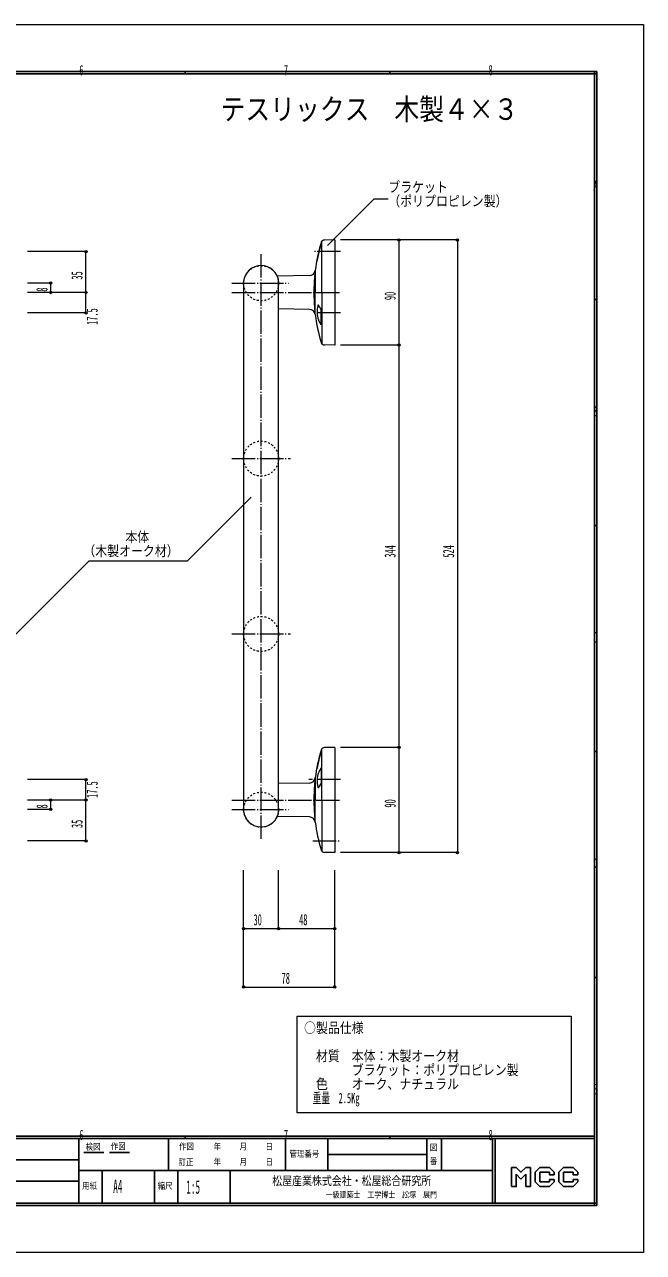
# Model space of a CAD drawing. Units: millimetres, scale not verified. Extents: x -742 to 742, y -525 to 525.
# Drawn here: x 213 to 742, y -525 to 525 of the extents above; entities that cross this region are included whole.
import ezdxf
from ezdxf.enums import TextEntityAlignment as Align

# ---------------------------------------------------------------- set-up
doc = ezdxf.new("R2010")
doc.units = ezdxf.units.MM
doc.header["$LTSCALE"] = 2
doc.linetypes.add('USER2', pattern=[1.6, 0.8, -0.8])
doc.linetypes.add('USER3', pattern=[12, 10, -0.8, 0.4, -0.8])
for name, color, linetype, lineweight in [('0-1_1', 4, 'Continuous', 18), ('0-3_5', 3, 'Continuous', 18), ('0-4_50', 2, 'Continuous', 18), ('0-5_100', 3, 'USER3', 18)]:
    doc.layers.add(name, color=color, linetype=linetype, lineweight=lineweight)
doc.layers.add('0-6_150', color=7, linetype='Continuous')
doc.styles.add('ＭＳ ゴシック', font='')
doc.styles.get('ＭＳ ゴシック').set_extended_font_data('MS Gothic')

msp = doc.modelspace()

# ---------------------------------------------------------------- linework, layer by layer
at = {"layer": '0-1_1'}
for p, q in [((478.273, 340.875), (469.454, 340.722)), ((478.273, 340.875), (478.273, 250.875)), ((400.273, 305.275), (400.273, -147.525)), ((456.742, 310.372), (429.062, 309.889)), ((430.273, -147.525), (430.273, 305.275)), ((456.742, 281.379), (430.273, 281.841)), ((478.273, 250.875), (469.454, 251.029)), ((478.273, -93.125), (469.454, -93.278)), ((456.742, -123.628), (430.273, -124.09)), ((456.742, -152.621), (429.062, -152.138))]:
    msp.add_line(p, q, dxfattribs=at)
at = {"layer": '0-1_1', "color": 2}
for p, q in [((583.273, 340.875), (483.273, 340.875)), ((533.273, 250.875), (533.273, 340.875)), ((583.273, 340.875), (583.273, -183.125)), ((533.273, 250.875), (483.273, 250.875)), ((533.273, -93.125), (533.273, 250.875)), ((533.273, -93.125), (483.273, -93.125)), ((533.273, -183.125), (533.273, -93.125)), ((583.273, -183.125), (483.273, -183.125))]:
    msp.add_line(p, q, dxfattribs=at)
at = {"layer": '0-1_1'}
msp.add_lwpolyline([(478.273, -93.125), (478.273, -183.125), (469.454, -182.971)], dxfattribs=at)
at = {"layer": '0-1_1', "color": 2}
for centre in [(533.273, 340.875), (583.273, 340.875), (533.273, 250.875), (533.273, -93.125), (533.273, -183.125), (583.273, -183.125)]:
    msp.add_circle(centre, 1, dxfattribs=at)
at = {"layer": '0-1_1', "color": 5, "linetype": 'USER2'}
for centre in [(415.273, 303.803), (415.273, 153.875), (415.273, 3.875), (415.273, -146.433)]:
    msp.add_circle(centre, 15, dxfattribs=at)
at = {"layer": '0-1_1'}
for centre, radius, start, end in [((610.424, 295.875), 150, 163.46086, 172.77409), ((469.506, 337.722), 3, 91, 163.46086), ((415.273, 303.803), 15.072, 5.6049, 174.3951), ((456.655, 315.372), 5, 271, 352.7741), ((456.655, 276.379), 5, 7.2259, 89), ((610.424, 295.875), 150, 187.22591, 196.53914), ((469.506, 254.029), 3, 196.53914, 269), ((469.506, -96.278), 3, 91, 163.46086), ((610.424, -138.125), 150, 163.46086, 172.77409), ((456.655, -118.628), 5, 271, 352.7741), ((415.273, -146.052), 15.072, 185.60487, 354.39513), ((456.655, -157.621), 5, 7.2259, 89), ((610.424, -138.125), 150, 187.22591, 196.53914), ((469.506, -179.971), 3, 196.53914, 269)]:
    msp.add_arc(centre, radius, start, end, dxfattribs=at)
at = {"layer": '0-3_5', "color": 1}
for p, q in [((466.822, 338.519), (466.63, 338.576)), ((463.025, 322.59), (462.828, 322.625)), ((466.822, -95.481), (466.63, -95.424)), ((463.025, -111.41), (462.828, -111.375))]:
    msp.add_line(p, q, dxfattribs=at)
at = {"layer": '0-3_5'}
for p, q in [((467.273, 295.875), (467.273, 339.725)), ((461.615, 314.743), (461.615, 295.875)), ((461.615, 277.008), (461.615, 295.875)), ((467.273, 295.875), (467.273, 252.026)), ((466.63, 281.496), (464.766, 284.54)), ((466.63, 268.246), (466.63, 281.496)), ((466.63, 268.246), (464.325, 272.276)), ((467.273, -138.125), (467.273, -94.275)), ((466.63, -110.495), (464.325, -114.525)), ((466.63, -110.495), (466.63, -123.745)), ((461.615, -119.257), (461.615, -138.125)), ((466.63, -123.745), (464.766, -126.789)), ((461.615, -156.992), (461.615, -138.125)), ((467.273, -138.125), (467.273, -181.974))]:
    msp.add_line(p, q, dxfattribs=at)
at = {"layer": '0-3_5', "color": 4}
for centre in [(610.424, 295.875), (610.424, -138.125)]:
    msp.add_arc(centre, 149.8, 163.46086, 169.7273, dxfattribs=at)
at = {"layer": '0-3_5'}
for centre, radius, start, end in [((610.424, 295.875), 150, 173.96775, 180), ((610.424, 295.875), 150, 180, 186.03225), ((483.521, 279.526), 20.423, 165.1692, 200.03447), ((464.231, 284.634), 0.468, 21.11526, 165.1692), ((445.615, 277.445), 20.423, 20.32756, 21.11526), ((483.521, -121.775), 20.423, 159.96553, 194.8308), ((610.424, -138.125), 150, 173.96775, 180), ((464.231, -126.883), 0.468, 194.8308, 338.88474), ((445.615, -119.694), 20.423, 338.88474, 339.67244), ((610.424, -138.125), 150, 180, 186.03225)]:
    msp.add_arc(centre, radius, start, end, dxfattribs=at)
at = {"layer": '0-4_50'}
for p, q in [((265.273, 330.875), (215.273, 330.875)), ((235.273, 303.875), (215.273, 303.875)), ((265.273, 295.875), (215.273, 295.875)), ((235.273, 295.875), (215.273, 295.875)), ((235.273, 295.875), (235.273, 303.875)), ((265.273, 278.375), (215.273, 278.375)), ((265.273, -120.625), (215.273, -120.625)), ((265.273, -138.125), (265.273, -120.625)), ((235.273, -138.125), (215.273, -138.125)), ((265.273, -138.125), (215.273, -138.125)), ((235.273, -146.125), (215.273, -146.125)), ((235.273, -146.125), (235.273, -138.125)), ((265.273, -173.125), (265.273, -138.125)), ((265.273, -173.125), (215.273, -173.125)), ((400.273, -298.125), (400.273, -198.125)), ((430.273, -248.125), (430.273, -198.125)), ((478.273, -298.125), (478.273, -198.125)), ((400.273, -248.125), (430.273, -248.125)), ((430.273, -248.125), (478.273, -248.125)), ((400.273, -298.125), (478.273, -298.125))]:
    msp.add_line(p, q, dxfattribs=at)
msp.add_lwpolyline([(265.273, 278.375), (265.273, 295.875), (265.273, 330.875)], dxfattribs=at)
at = {"layer": '0-4_50', "color": 5}
msp.add_lwpolyline([(446.207, -322.92), (680.5, -322.92), (680.5, -405.564), (446.207, -405.564)], close=True, dxfattribs=at)
at = {"layer": '0-4_50'}
for centre in [(265.273, 330.875), (235.273, 303.875), (235.273, 295.875), (265.273, 295.875), (265.273, 278.375), (265.273, -120.625), (235.273, -138.125), (235.273, -146.125), (265.273, -138.125), (265.273, -173.125), (400.273, -248.125), (430.273, -248.125), (478.273, -248.125), (400.273, -298.125), (478.273, -298.125)]:
    msp.add_circle(centre, 1, dxfattribs=at)
at = {"layer": '0-5_100', "linetype": 'Continuous'}
for p, q in [((-742.5, 525), (742.5, 525)), ((472.072, 335.998), (512.072, 375.998)), ((512.072, 375.998), (524.113, 375.998)), ((352.094, 66.211), (406.693, 120.81)), ((267.742, 66.211), (192.468, -9.063)), ((352.094, 66.211), (267.742, 66.211))]:
    msp.add_line(p, q, dxfattribs=at)
at = {"layer": '0-5_100'}
for p, q in [((415.273, -171.433), (415.273, 328.875)), ((483.273, 330.875), (459.564, 330.875)), ((390.273, 303.875), (438.598, 303.875)), ((390.273, 295.875), (483.273, 295.875)), ((483.273, 278.375), (459.564, 278.375)), ((390.273, 153.875), (440.273, 153.875)), ((390.273, 3.875), (440.273, 3.875)), ((483.273, -120.625), (456.239, -120.625)), ((390.273, -138.125), (483.273, -138.125)), ((390.273, -146.125), (438.598, -146.125)), ((459.565, -173.125), (483.273, -173.125)), ((536.215, -477.767), (537.296, -477.496))]:
    msp.add_line(p, q, dxfattribs=at)
at = {"layer": '0-5_100', "linetype": 'Continuous'}
msp.add_lwpolyline([(742.5, 525), (742.5, -525), (-742.5, -525)], dxfattribs=at)
at = {"layer": '0-6_150'}
for p, q in [((702.5, 485), (-702.5, 485)), ((702.5, 483), (-702.5, 483)), ((350.25, 485), (350.25, 483)), ((525.375, 485), (525.375, 483)), ((700.5, 485), (700.5, -485)), ((702.5, 485), (702.5, -485)), ((700.5, 289.8), (702.5, 289.8)), ((700.5, 96.6), (702.5, 96.6)), ((700.5, -96.6), (702.5, -96.6)), ((700.5, -289.8), (702.5, -289.8)), ((-700.5, -425.564), (700.5, -425.564)), ((-700.5, -427.564), (700.5, -427.564)), ((259.384, -427.564), (259.384, -483)), ((336.049, -427.564), (336.049, -454.979)), ((350.25, -425.564), (350.25, -427.564)), ((436.035, -427.564), (436.035, -454.979)), ((472.258, -427.564), (472.258, -454.979)), ((525.375, -425.564), (525.375, -427.564)), ((556.986, -427.564), (556.986, -454.979)), ((569.516, -427.564), (569.516, -454.979)), ((613.306, -427.564), (613.306, -483)), ((615.663, -427.564), (615.663, -483)), ((263.602, -439.597), (280.721, -439.597)), ((285.435, -439.597), (302.554, -439.597)), ((259.384, -445.799), (13.512, -445.799)), ((472.258, -441.209), (556.986, -441.209)), ((259.384, -454.979), (613.306, -454.979)), ((279.356, -454.979), (279.356, -483)), ((324.139, -454.979), (324.139, -483)), ((344.112, -454.979), (344.112, -483)), ((388.771, -454.979), (388.771, -483)), ((633.606, -458.154), (637.656, -462.204)), ((637.656, -462.204), (641.705, -458.154)), ((641.705, -468.625), (641.705, -458.154)), ((666.002, -456.477), (666.002, -458.501)), ((670.051, -456.477), (674.101, -452.427)), ((670.051, -456.477), (670.051, -464.576)), ((674.101, -452.427), (682.2, -452.427)), ((674.101, -456.477), (674.101, -464.576)), ((682.2, -456.477), (674.101, -456.477)), ((682.2, -452.427), (686.249, -456.477)), ((686.249, -456.477), (686.249, -458.501)), ((259.384, -464.159), (13.512, -464.159)), ((661.953, -462.551), (666.002, -462.551)), ((661.953, -462.551), (661.953, -464.576)), ((666.002, -462.551), (666.002, -464.576)), ((670.051, -464.576), (674.101, -468.625)), ((674.101, -464.576), (682.2, -464.576)), ((674.101, -468.625), (682.2, -468.625)), ((682.2, -462.551), (686.249, -462.551)), ((682.2, -462.551), (682.2, -464.576)), ((682.2, -468.625), (686.249, -464.576)), ((686.249, -462.551), (686.249, -464.576)), ((-702.5, -483), (702.5, -483)), ((-702.5, -485), (702.5, -485))]:
    msp.add_line(p, q, dxfattribs=at)
for points in [[(629.557, -468.625), (629.557, -452.427), (633.606, -452.427), (637.656, -456.477), (641.705, -452.427), (645.755, -452.427), (645.755, -468.625), (641.705, -468.625)], [(629.557, -468.625), (633.606, -468.625), (633.606, -458.154)], [(649.804, -456.477), (653.854, -452.427), (661.953, -452.427), (666.002, -456.477)], [(649.804, -456.477), (649.804, -464.576), (653.854, -468.625), (661.953, -468.625), (666.002, -464.576)], [(661.953, -456.477), (653.854, -456.477), (653.854, -464.576), (661.953, -464.576)], [(666.002, -458.501), (661.953, -458.501), (661.953, -456.477)], [(686.249, -458.501), (682.2, -458.501), (682.2, -456.477)]]:
    msp.add_lwpolyline(points, dxfattribs=at)

# ---------------------------------------------------------------- texts
at = {"layer": '0-1_1', "color": 7, "style": 'ＭＳ ゴシック', "width": 0.5}
for s, p in [('90', (533.273, 289.375)), ('344', (533.273, 69.125)), ('524', (583.273, 69.125)), ('90', (533.273, -144.625))]:
    msp.add_text(s, height=9.531, rotation=90, dxfattribs=at).set_placement(p, align=Align.BOTTOM_LEFT)
at = {"layer": '0-4_50', "color": 7, "style": 'ＭＳ ゴシック', "width": 0.5}
for s, p in [('35', (265.273, 306.875)), ('8', (235.273, 296.625)), ('17.5', (278.273, 268.125)), ('17.5', (278.273, -136.375)), ('8', (235.273, -145.375)), ('35', (265.273, -162.125))]:
    msp.add_text(s, height=9.531, rotation=90, dxfattribs=at).set_placement(p, align=Align.BOTTOM_LEFT)
for s, p in [('30', (408.773, -248.125)), ('48', (447.773, -248.125)), ('78', (432.773, -298.125))]:
    msp.add_text(s, height=9.531, dxfattribs=at).set_placement(p, align=Align.BOTTOM_LEFT)
at = {"layer": '0-5_100', "color": 7, "style": 'ＭＳ ゴシック'}
for s, height, width, p in [('テスリックス\u3000木製４×３', 18.33, 0.85, (380.5, 438)), ('ブラケット', 8.798, 0.85, (524.113, 379.015)), ('（ポリプロピレン製）', 8.798, 0.85, (524.113, 367.015)), ('本体', 8.798, 0.85, (299.083, 79.821)), ('（木製オーク材）', 8.798, 0.85, (263.083, 67.821)), ('○製品仕様', 8.798, 0.85, (451.992, -339.994)), ('\u3000材質\u3000本体：木製オーク材', 8.798, 0.85, (451.992, -363.994)), ('\u3000\u3000\u3000\u3000ブラケット：ポリプロピレン製', 8.798, 0.85, (451.992, -375.994)), ('\u3000色\u3000\u3000オーク、ナチュラル', 8.798, 0.85, (451.992, -387.994)), ('\u3000重量\u30002.5Kg', 8.798, 0.6, (451.992, -399.994))]:
    msp.add_text(s, height=height, dxfattribs=dict(at, width=width)).set_placement(p, align=Align.BOTTOM_LEFT)
at = {"layer": '0-6_150', "style": 'ＭＳ ゴシック'}
for s, height, width, p in [('6', 8.798, 0.5, (259.688, 479)), ('7', 8.798, 0.5, (434.812, 479)), ('8', 8.798, 0.5, (609.938, 479)), ('A', 8.798, 0.5, (699.5, 380.4)), ('B', 8.798, 0.5, (699.5, 187.2)), ('C', 8.798, 0.5, (699.5, -6)), ('D', 8.798, 0.5, (699.5, -199.2)), ('E', 8.798, 0.5, (699.5, -392.4)), ('6', 8.798, 0.5, (259.688, -431.564)), ('7', 8.798, 0.5, (434.812, -431.564)), ('8', 8.798, 0.5, (609.938, -431.564)), ('検図', 5.366, 0.85, (265.09, -438.914)), ('作図', 5.366, 0.85, (286.552, -438.542)), ('作図', 5.366, 0.85, (344.98, -438.604)), ('年', 5.366, 0.85, (374.629, -438.728)), ('月', 5.366, 0.85, (396.834, -438.728)), ('日', 5.366, 0.85, (419.04, -438.728)), ('管理番号', 5.366, 0.85, (439.508, -444.869)), ('図', 5.366, 0.85, (559.653, -439.535)), ('訂正', 5.366, 0.85, (344.608, -452.002)), ('年', 5.366, 0.85, (374.629, -451.878)), ('月', 5.366, 0.85, (396.834, -451.878)), ('日', 5.366, 0.85, (419.04, -452.002)), ('番', 5.366, 0.85, (559.653, -451.072)), ('松屋産業株式会社・松屋総合研究所', 7.331, 0.85, (424.789, -469.684)), ('用紙', 5.366, 0.85, (262.113, -472.285)), ('A4', 11.55, 0.5, (288.66, -477.681)), ('縮尺', 5.366, 0.85, (326.745, -472.285)), ('1:5', 11.55, 0.5, (351.183, -478.301)), ('一級建築士\u3000工学博士\u3000松塚\u3000展門', 5.002, 0.85, (470.545, -479.659))]:
    msp.add_text(s, height=height, dxfattribs=dict(at, width=width)).set_placement(p, align=Align.BOTTOM_LEFT)

doc.saveas('drawing.dxf')
